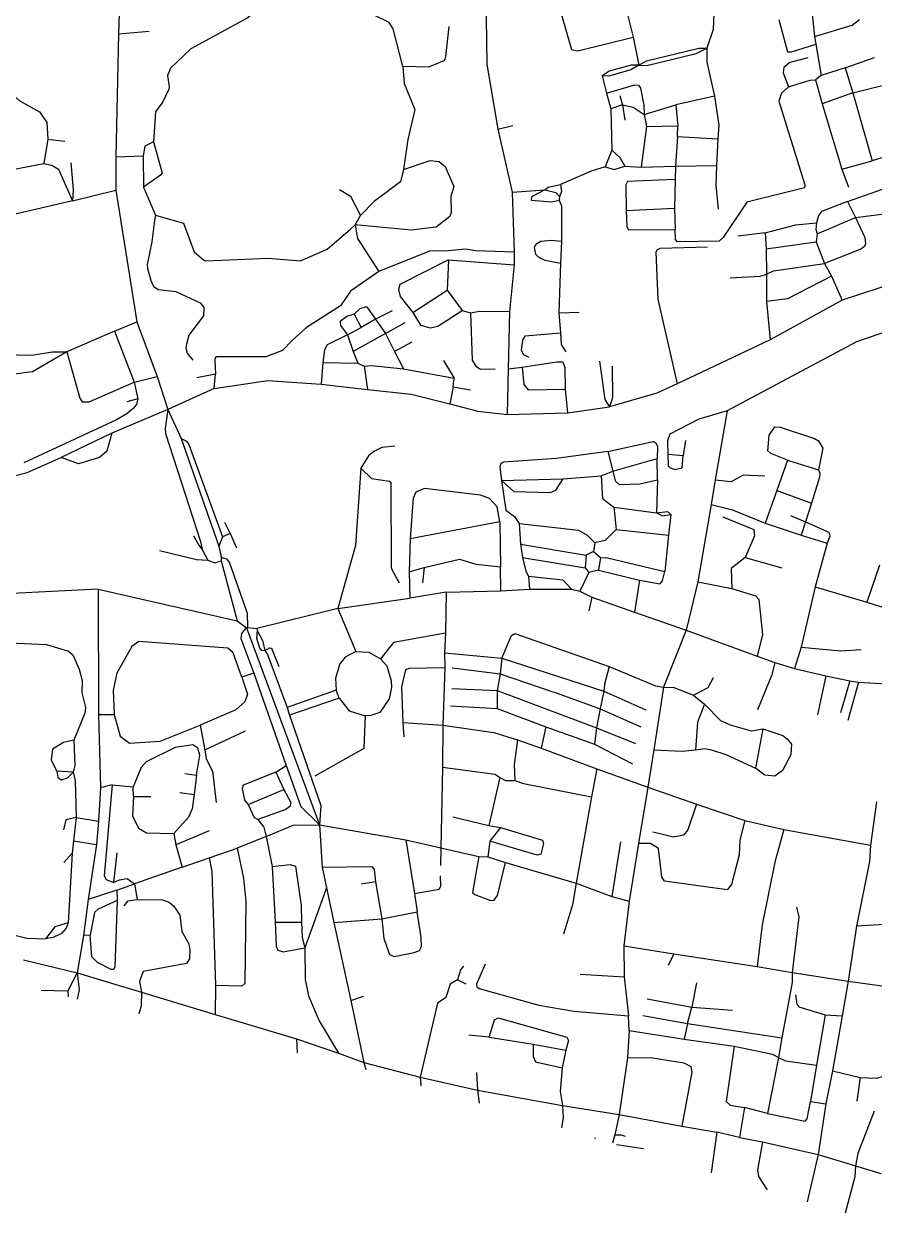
# Model space of a CAD drawing. Header units: inches. Extents: x 13511317 to 13515666, y 3660035 to 3665653.
# Drawn here: x 13513082 to 13514625, y 3660254 to 3662413 of the extents above; entities that cross this region are included whole.
import ezdxf

# ---------------------------------------------------------------- set-up
doc = ezdxf.new("R2010")
doc.units = ezdxf.units.IN
doc.header["$MEASUREMENT"] = 0

msp = doc.modelspace()

# ---------------------------------------------------------------- linework, layer by layer
for points in [[(13513260.2, 3662583.2), (13513254.5, 3662394.6)], [(13513919.2, 3662550.2), (13513922.3, 3662339.2), (13513942.4, 3662221.5)], [(13514034.2, 3662511.4), (13514076, 3662366), (13514087.6, 3662363.4), (13514187.7, 3662388.7)], [(13513770.1, 3662335.2), (13513752.6, 3662403.6), (13513745, 3662414.8), (13513657.4, 3662458.4), (13513589.7, 3662483.6), (13513568.6, 3662485.8), (13513565.1, 3662485.2), (13513541.3, 3662475.9), (13513535, 3662471.3), (13513528.7, 3662465.9), (13513514.8, 3662444.3), (13513487.5, 3662423.2), (13513385.5, 3662367.5), (13513348.4, 3662332.3), (13513343.2, 3662319), (13513346.1, 3662298.5), (13513345.7, 3662293.8), (13513334.9, 3662271.2), (13513321.5, 3662252.9), (13513318, 3662198.7)], [(13514316.4, 3662492.8), (13514322.8, 3662482.2), (13514334.6, 3662432.1), (13514333.2, 3662402.3), (13514321.9, 3662368.3)], [(13514175.7, 3662436.6), (13514187.7, 3662388.7)], [(13514512, 3662437), (13514517, 3662389.7)], [(13514452.4, 3662420.5), (13514468.1, 3662361.8), (13514475.2, 3662361.6), (13514519.2, 3662375.7)], [(13514517, 3662389.7), (13514585.5, 3662410.5), (13514598.8, 3662420.8)], [(13513254.5, 3662394.6), (13513249.3, 3662171.6)], [(13513254.5, 3662394.6), (13513309.7, 3662399.1)], [(13513853.7, 3662407.6), (13513847.5, 3662353.2), (13513846.4, 3662348.3), (13513844.5, 3662345.8), (13513816.6, 3662334.2), (13513770.1, 3662335.2)], [(13514187.7, 3662388.7), (13514198.2, 3662337.9)], [(13514517, 3662389.7), (13514519.2, 3662375.7)], [(13514198.2, 3662337.9), (13514212, 3662345.6), (13514306.8, 3662368.6), (13514321.9, 3662368.3)], [(13514198.2, 3662337.9), (13514212.7, 3662337), (13514302.1, 3662358.8), (13514321.9, 3662368.3)], [(13514321.9, 3662368.3), (13514321.6, 3662343), (13514335.5, 3662281.5)], [(13514519.2, 3662375.7), (13514529.2, 3662319.1)], [(13514504.7, 3662351.1), (13514472.2, 3662342.5), (13514461.1, 3662333.3), (13514460, 3662324), (13514469.7, 3662298.5)], [(13514572.7, 3662332.6), (13514625.9, 3662351.8)], [(13513770.1, 3662335.2), (13513772.5, 3662304.4), (13513791.7, 3662257.3), (13513779.4, 3662203), (13513771, 3662148.1)], [(13514198.2, 3662337.9), (13514184.2, 3662337.9), (13514144.7, 3662326.6), (13514131.8, 3662318.3)], [(13514198.2, 3662337.9), (13514183.6, 3662329.2), (13514144.1, 3662317.9), (13514131.8, 3662318.3)], [(13514572.7, 3662332.6), (13514529.2, 3662319.1)], [(13514572.7, 3662332.6), (13514586.4, 3662287.6)], [(13514131.8, 3662318.3), (13514139.4, 3662286.8)], [(13514139.4, 3662286.8), (13514191.1, 3662301.9), (13514197.6, 3662301.5), (13514201.2, 3662296.1), (13514207.6, 3662265.3), (13514207.7, 3662248.1)], [(13514469.7, 3662298.5), (13514509.1, 3662310.7), (13514518.7, 3662311.1)], [(13514529.2, 3662319.1), (13514518.7, 3662311.1)], [(13514518.7, 3662311.1), (13514530.6, 3662267.6)], [(13514586.4, 3662287.6), (13514639.6, 3662300.5)], [(13513030.9, 3662287.3), (13513053.7, 3662291.7), (13513074.3, 3662273.3), (13513111.1, 3662253.2), (13513124.1, 3662233.6), (13513126, 3662203.2)], [(13514139.4, 3662286.8), (13514147.6, 3662258.2)], [(13514163.7, 3662282.6), (13514168.4, 3662265.4)], [(13514469.7, 3662298.5), (13514457.2, 3662287.1), (13514452.1, 3662272.6), (13514499.2, 3662120.7), (13514498.6, 3662115), (13514393.9, 3662089.2), (13514351.5, 3662025.2), (13514343.9, 3662018.2), (13514268.6, 3662016.9), (13514264.7, 3662021.5), (13514264.2, 3662039.6)], [(13514335.5, 3662281.5), (13514265.2, 3662265.9)], [(13514335.5, 3662281.5), (13514343.4, 3662229), (13514341.5, 3662203.9)], [(13514586.4, 3662287.6), (13514530.6, 3662267.6)], [(13514586.4, 3662287.6), (13514621.3, 3662164.3)], [(13514168.4, 3662265.4), (13514147.6, 3662258.2)], [(13514147.6, 3662258.2), (13514149.2, 3662183.7)], [(13514168.4, 3662265.4), (13514172.7, 3662237.6)], [(13514168.4, 3662265.4), (13514188, 3662261.3), (13514207.7, 3662248.1)], [(13514207.7, 3662248.1), (13514265.2, 3662265.9)], [(13514265.2, 3662265.9), (13514268.7, 3662227.3)], [(13514530.6, 3662267.6), (13514566.6, 3662148.7)], [(13514207.7, 3662248.1), (13514212.2, 3662226.2)], [(13513942.4, 3662221.5), (13513969.7, 3662228.1)], [(13513942.4, 3662221.5), (13513968.6, 3662107.3)], [(13514212.2, 3662226.2), (13514202.5, 3662152.4)], [(13514212.2, 3662226.2), (13514268.7, 3662227.3)], [(13514268.4, 3662208.3), (13514268.7, 3662227.3)], [(13514664.5, 3662225.1), (13514674.9, 3662191.5), (13514673.5, 3662180.1), (13514621.3, 3662164.3)], [(13513126, 3662203.2), (13513118.9, 3662159.3)], [(13513126, 3662203.2), (13513156.7, 3662199.6)], [(13513318, 3662198.7), (13513302.2, 3662190.7), (13513298.8, 3662172.9)], [(13513318, 3662198.7), (13513333.7, 3662141.8), (13513330.6, 3662138.1), (13513299.8, 3662116.4)], [(13514268.4, 3662208.3), (13514265, 3662154.1)], [(13514268.4, 3662208.3), (13514341.5, 3662203.9)], [(13514341.5, 3662203.9), (13514339.1, 3662155.6)], [(13513249.3, 3662171.6), (13513298.8, 3662172.9)], [(13513249.3, 3662171.6), (13513249.6, 3662111.1)], [(13513298.8, 3662172.9), (13513299.8, 3662116.4)], [(13514149.2, 3662183.7), (13514136.9, 3662152.9)], [(13514149.2, 3662183.7), (13514163.9, 3662170.3), (13514172.7, 3662154.4)], [(13513046, 3662145.3), (13513118.9, 3662159.3)], [(13513118.9, 3662159.3), (13513133, 3662156.1), (13513145.6, 3662149), (13513170.6, 3662091.4)], [(13513167.7, 3662160.6), (13513172, 3662111.5), (13513170.6, 3662091.4)], [(13513771, 3662148.1), (13513819.7, 3662164.9), (13513835.9, 3662162.6), (13513847, 3662154), (13513862.9, 3662117.6), (13513857.3, 3662099.4), (13513857.6, 3662070.4), (13513855.6, 3662063.2), (13513830.5, 3662043.5), (13513785, 3662038.2), (13513683.3, 3662048.2)], [(13514136.9, 3662152.9), (13514111.8, 3662145.3), (13514056.2, 3662121.4)], [(13514136.9, 3662152.9), (13514153.2, 3662148.6), (13514172.7, 3662154.4)], [(13514172.7, 3662154.4), (13514202.5, 3662152.4)], [(13514202.5, 3662152.4), (13514265, 3662154.1)], [(13514265, 3662154.1), (13514264.3, 3662130.1)], [(13514265, 3662154.1), (13514339.1, 3662155.6)], [(13514339.1, 3662155.6), (13514337.7, 3662119.7), (13514342.2, 3662076.6)], [(13514566.6, 3662148.7), (13514621.3, 3662164.3)], [(13513771, 3662148.1), (13513765.7, 3662125.7), (13513718.6, 3662090.9), (13513693, 3662065.1)], [(13514264.3, 3662130.1), (13514177.6, 3662126.8), (13514174.5, 3662120.3), (13514175, 3662074.2)], [(13514264.3, 3662130.1), (13514263, 3662078.3)], [(13514566.6, 3662148.7), (13514578.7, 3662116.1)], [(13513170.6, 3662091.4), (13513249.6, 3662111.1)], [(13513249.6, 3662111.1), (13513287.3, 3661871.9)], [(13513299.8, 3662116.4), (13513321.6, 3662065.4)], [(13513655.2, 3662112), (13513675.4, 3662099.9), (13513693, 3662065.1)], [(13513968.6, 3662107.3), (13514027.6, 3662111.4)], [(13513968.6, 3662107.3), (13513972.2, 3661998.5)], [(13514027.6, 3662111.4), (13514003.8, 3662098.8), (13514002.8, 3662092.4), (13514040.2, 3662089.5), (13514053.7, 3662092.6)], [(13514027.6, 3662111.4), (13514033.8, 3662116), (13514056.2, 3662121.4)], [(13514027.6, 3662111.4), (13514047.5, 3662106.3), (13514054.2, 3662099.1)], [(13514056.2, 3662121.4), (13514057.8, 3662108.2), (13514054.2, 3662099.1)], [(13514576.8, 3662090.3), (13514650.7, 3662116.1)], [(13513170.6, 3662091.4), (13513022.5, 3662057.1)], [(13514054.2, 3662099.1), (13514053.7, 3662092.6)], [(13514053.7, 3662092.6), (13514058, 3662082.3), (13514057.9, 3662017.5)], [(13514576.8, 3662090.3), (13514529.8, 3662072.1), (13514524.3, 3662064.6), (13514520.6, 3662051.8)], [(13514576.8, 3662090.3), (13514591.3, 3662061)], [(13513321.6, 3662065.4), (13513319.4, 3662055.7), (13513314.9, 3662017.3), (13513306.2, 3661976), (13513306.8, 3661968.7), (13513313.2, 3661944.8), (13513318.6, 3661936.2), (13513326.4, 3661930.7), (13513358, 3661926.7), (13513402.2, 3661906.1), (13513408.9, 3661898), (13513408.7, 3661882.8), (13513381.6, 3661847.9), (13513377.3, 3661831.1), (13513376.3, 3661824.2), (13513378.8, 3661815.2), (13513389.2, 3661802.6)], [(13513321.6, 3662065.4), (13513372.2, 3662050.9), (13513391.3, 3661999.2), (13513408.4, 3661984.4), (13513412.2, 3661982.8), (13513525.5, 3661987.2), (13513584.5, 3661982.5), (13513632.9, 3662003.6), (13513675.4, 3662040), (13513683.3, 3662048.2)], [(13513683.3, 3662048.2), (13513693, 3662065.1)], [(13514175, 3662074.2), (13514263, 3662078.3)], [(13514175, 3662074.2), (13514176.4, 3662044.2), (13514179.6, 3662038.6), (13514264.2, 3662039.6)], [(13514263, 3662078.3), (13514264.2, 3662039.6)], [(13514591.3, 3662061), (13514662.7, 3662070.1)], [(13513683.3, 3662048.2), (13513688, 3662023.2), (13513726.3, 3661963.1)], [(13514427.7, 3662033.6), (13514482.8, 3662047.9), (13514520.6, 3662051.8)], [(13514520.6, 3662051.8), (13514519.2, 3662039.5), (13514521.7, 3662031.6)], [(13514521.7, 3662031.6), (13514591.3, 3662061)], [(13514591.3, 3662061), (13514608, 3662025), (13514609.4, 3662013.8), (13514607.4, 3662008.5), (13514601.2, 3662004), (13514535, 3661977.6)], [(13514427.7, 3662033.6), (13514377.7, 3662027.6)], [(13514427.7, 3662033.6), (13514429.2, 3662004.2)], [(13514521.7, 3662031.6), (13514519.7, 3662017.1)], [(13513972.2, 3661998.5), (13513902.2, 3662000.7), (13513883.7, 3662003.9), (13513852.7, 3662000.7), (13513818.3, 3662000.4), (13513726.3, 3661963.1)], [(13513972.2, 3661998.5), (13513971.9, 3661975.4)], [(13514057.9, 3662017.5), (13514039.2, 3662019.4), (13514020.6, 3662017.4), (13514011.1, 3662012.5), (13514008.4, 3662006.8), (13514010.6, 3661994.9), (13514015.5, 3661989.8), (13514027.6, 3661984), (13514055.9, 3661978.3)], [(13514057.9, 3662017.5), (13514055.9, 3661978.3)], [(13514322.7, 3662007.6), (13514236.6, 3662004.7), (13514231.5, 3662002.7), (13514228.9, 3661998.4), (13514233, 3661913.3), (13514267.9, 3661759.2)], [(13514429.2, 3662004.2), (13514519.7, 3662017.1)], [(13514429.2, 3662004.2), (13514429.6, 3661958.6)], [(13514519.7, 3662017.1), (13514535, 3661977.6)], [(13513853.1, 3661984.2), (13513764.4, 3661939.5), (13513762.2, 3661930.8), (13513765.5, 3661917.8), (13513788.5, 3661888.8)], [(13513853.1, 3661984.2), (13513850.5, 3661929.5)], [(13513853.1, 3661984.2), (13513971.9, 3661975.4)], [(13514055.9, 3661978.3), (13514053.4, 3661888.2)], [(13514429.6, 3661958.6), (13514442.3, 3661964.4), (13514535, 3661977.6)], [(13514535, 3661977.6), (13514547.8, 3661954.9)], [(13513726.3, 3661963.1), (13513675, 3661927.3), (13513656.8, 3661900.7), (13513595.1, 3661861.4), (13513569.7, 3661838.6), (13513551.7, 3661820.1), (13513521.5, 3661808.2), (13513432.1, 3661808.7), (13513429.8, 3661806.8), (13513429, 3661803.7), (13513430, 3661777)], [(13513971.9, 3661975.4), (13513963.4, 3661890.9)], [(13514363.7, 3661951.6), (13514418.4, 3661954.8), (13514429.6, 3661958.6)], [(13514429.6, 3661958.6), (13514429.8, 3661908.8)], [(13514547.8, 3661954.9), (13514468.1, 3661913.5), (13514429.8, 3661908.8)], [(13514547.8, 3661954.9), (13514567.3, 3661911.1)], [(13514722.9, 3661952.4), (13514666.8, 3661943.9), (13514567.3, 3661911.1)], [(13513788.5, 3661888.8), (13513850.5, 3661929.5)], [(13513850.5, 3661929.5), (13513877.7, 3661892.6)], [(13513681.7, 3661885.9), (13513692.6, 3661895.8), (13513704, 3661900), (13513720.5, 3661876.5)], [(13513750.7, 3661892.1), (13513720.5, 3661876.5)], [(13513788.5, 3661888.8), (13513802.2, 3661865.9), (13513819.6, 3661861.3), (13513833.7, 3661864.1), (13513877.7, 3661892.6)], [(13513877.7, 3661892.6), (13513892.7, 3661888.1)], [(13513892.7, 3661888.1), (13513909.2, 3661891.5), (13513963.4, 3661890.9)], [(13513963.4, 3661890.9), (13513961.1, 3661786.7)], [(13514429.8, 3661908.8), (13514436.5, 3661839.1)], [(13514567.3, 3661911.1), (13514436.5, 3661839.1)], [(13513247, 3661854.7), (13513287.3, 3661871.9)], [(13513287.3, 3661871.9), (13513324.2, 3661772.9)], [(13513681.7, 3661885.9), (13513668.2, 3661881.5), (13513656.3, 3661872.6), (13513657.2, 3661865.1), (13513669.5, 3661848.1)], [(13513681.7, 3661885.9), (13513694.5, 3661861.7)], [(13513720.5, 3661876.5), (13513694.5, 3661861.7)], [(13513720.5, 3661876.5), (13513738.9, 3661850.8)], [(13513738.9, 3661850.8), (13513774.2, 3661870.6)], [(13513892.7, 3661888.1), (13513896.1, 3661802.6), (13513902.8, 3661791.3), (13513910.7, 3661786.3), (13513937.7, 3661786.6)], [(13514053.4, 3661888.2), (13514089.7, 3661889.6)], [(13514053.4, 3661888.2), (13514056, 3661851.5)], [(13514714.7, 3661877.3), (13514592.9, 3661835.7), (13514358.6, 3661710.7)], [(13513247, 3661854.7), (13513160.2, 3661817.4)], [(13513247, 3661854.7), (13513282.9, 3661762.7)], [(13513669.5, 3661848.1), (13513633, 3661830.1), (13513627.9, 3661821.2), (13513624.9, 3661798.1)], [(13513669.5, 3661848.1), (13513694.5, 3661861.7)], [(13513669.5, 3661848.1), (13513680.1, 3661818.1)], [(13513738.9, 3661850.8), (13513680.1, 3661818.1)], [(13513738.9, 3661850.8), (13513755.1, 3661818.1)], [(13514056, 3661851.5), (13513991.6, 3661845.6), (13513986.9, 3661838.5), (13513985, 3661820.6), (13513988.8, 3661812.6), (13513998.7, 3661807.6)], [(13514056, 3661851.5), (13514057.6, 3661830.5), (13514065.7, 3661817.6)], [(13513786.7, 3661835.1), (13513755.1, 3661818.1)], [(13514436.5, 3661839.1), (13514267.9, 3661759.2)], [(13513043.9, 3661812.4), (13513097, 3661811.7), (13513133.7, 3661817.4), (13513160.2, 3661817.4)], [(13513160.2, 3661817.4), (13513098.2, 3661781), (13513059.9, 3661776.1)], [(13513160.2, 3661817.4), (13513183.9, 3661733.2), (13513188.1, 3661726.9), (13513200.7, 3661726.6), (13513282.9, 3661762.7)], [(13513680.1, 3661818.1), (13513688.7, 3661797.1)], [(13513755.1, 3661818.1), (13513771, 3661786.8)], [(13513624.9, 3661798.1), (13513621.7, 3661758.9)], [(13513624.9, 3661798.1), (13513688.7, 3661797.1)], [(13513688.7, 3661797.1), (13513700.2, 3661791.6)], [(13513700.2, 3661791.6), (13513713.3, 3661792.6), (13513771, 3661786.8)], [(13513700.2, 3661791.6), (13513706, 3661749.2)], [(13513771, 3661786.8), (13513863.1, 3661769.7)], [(13513843.7, 3661801.6), (13513863.1, 3661769.7)], [(13513961.1, 3661786.7), (13513959.6, 3661704)], [(13513961.1, 3661786.7), (13513986.6, 3661789.7)], [(13513986.6, 3661789.7), (13514049.5, 3661799.5), (13514060.3, 3661799.5), (13514064.1, 3661789.1), (13514064.6, 3661749.6)], [(13513986.6, 3661789.7), (13513989.4, 3661758.3), (13513997.7, 3661748.3), (13514064.6, 3661749.6)], [(13514126.7, 3661800.6), (13514136.4, 3661730.8), (13514144.9, 3661717.7)], [(13514149.7, 3661791.6), (13514150.6, 3661734.3), (13514144.9, 3661717.7)], [(13513282.9, 3661762.7), (13513324.2, 3661772.9)], [(13513282.9, 3661762.7), (13513289.5, 3661731.9)], [(13513324.2, 3661772.9), (13513344, 3661712.7)], [(13513430, 3661777), (13513396.2, 3661770.5)], [(13513427.8, 3661750.9), (13513430, 3661777)], [(13513427.8, 3661750.9), (13513524.9, 3661765.7), (13513621.7, 3661758.9)], [(13513861.1, 3661753.7), (13513863.1, 3661769.7)], [(13513427.8, 3661750.9), (13513344, 3661712.7)], [(13513621.7, 3661758.9), (13513706, 3661749.2)], [(13513706, 3661749.2), (13513785.1, 3661740.4), (13513855.4, 3661723)], [(13513861.1, 3661753.7), (13513855.4, 3661723)], [(13513861.1, 3661753.7), (13513892.7, 3661748.6)], [(13514064.6, 3661749.6), (13514068.6, 3661706.8)], [(13514267.9, 3661759.2), (13514231, 3661742.5), (13514144.9, 3661717.7)], [(13513289.5, 3661731.9), (13513286.7, 3661721.8), (13513280.9, 3661714.7), (13513269.3, 3661704.9), (13513250.6, 3661693.9), (13513082.7, 3661616.1)], [(13513289.5, 3661731.9), (13513269.2, 3661726.6)], [(13513855.4, 3661723), (13513906.2, 3661709.7), (13513959.6, 3661704)], [(13514068.6, 3661706.8), (13514144.9, 3661717.7)], [(13513344, 3661712.7), (13513242.1, 3661669.8)], [(13513344, 3661712.7), (13513338.7, 3661678.4), (13513339.4, 3661669.2), (13513403, 3661473.1), (13513405.9, 3661458.8)], [(13513344, 3661712.7), (13513367.7, 3661660.1)], [(13513959.6, 3661704), (13514068.6, 3661706.8)], [(13514358.6, 3661710.7), (13514307.1, 3661695.2), (13514254.3, 3661668), (13514250.2, 3661656.2), (13514251.1, 3661631.6)], [(13514358.6, 3661710.7), (13514336.7, 3661585.2)], [(13514467.9, 3661621), (13514437.6, 3661632.8), (13514432.4, 3661637.8), (13514434.6, 3661666.5), (13514445.2, 3661681.6), (13514454.6, 3661681), (13514517.1, 3661660), (13514524.3, 3661655.7), (13514532.3, 3661642.9), (13514524.1, 3661603.2)], [(13513242.1, 3661669.8), (13513232.9, 3661637.1), (13513219.8, 3661625.8), (13513181.7, 3661614.2), (13513150, 3661625.8)], [(13513242.1, 3661669.8), (13513150, 3661625.8)], [(13513367.7, 3661660.1), (13513436.2, 3661465.1)], [(13513367.7, 3661660.1), (13513377.5, 3661655.3), (13513381.9, 3661649.5), (13513443.2, 3661481.6)], [(13514142.2, 3661636.5), (13514224, 3661654.8), (13514228.9, 3661652.3), (13514232.2, 3661645.6), (13514231.5, 3661624.1)], [(13514283.2, 3661656.6), (13514278.8, 3661629.4)], [(13513755.7, 3661646.6), (13513732.1, 3661643.7), (13513717.3, 3661636.6), (13513707.7, 3661628.9), (13513694.1, 3661606.3)], [(13514142.2, 3661636.5), (13514048.5, 3661623.9), (13513952.5, 3661617.4), (13513948.1, 3661614.7), (13513946.2, 3661609), (13513949.1, 3661583.7)], [(13514142.2, 3661636.5), (13514150.9, 3661601.1)], [(13514251.1, 3661631.6), (13514278.8, 3661629.4)], [(13514251.1, 3661631.6), (13514251.2, 3661610.9), (13514255.2, 3661607), (13514264.3, 3661604.1), (13514276.8, 3661607.1), (13514278.8, 3661629.4)], [(13513033.6, 3661584.8), (13513088.6, 3661598.3), (13513150, 3661625.8)], [(13514150.9, 3661601.1), (13514231.5, 3661624.1)], [(13514232.4, 3661585.4), (13514231.5, 3661624.1)], [(13514467.9, 3661621), (13514448.6, 3661566)], [(13514467.9, 3661621), (13514524.1, 3661603.2)], [(13513694.1, 3661606.3), (13513684.5, 3661465.9), (13513652.2, 3661351.6)], [(13513694.1, 3661606.3), (13513713.2, 3661587.7), (13513745.6, 3661582.7), (13513748.1, 3661580.8), (13513749.2, 3661426.3), (13513750.8, 3661421.2), (13513763.2, 3661398.6)], [(13514060.9, 3661587.2), (13514129.7, 3661592.3)], [(13514129.7, 3661592.3), (13514150.9, 3661601.1)], [(13514129.7, 3661592.3), (13514132.2, 3661551.1), (13514153.1, 3661535.5)], [(13514150.9, 3661601.1), (13514155.4, 3661583.2), (13514162.8, 3661576.7), (13514200, 3661577.9), (13514232.4, 3661585.4)], [(13514336.7, 3661585.2), (13514366.1, 3661582.1), (13514388.1, 3661594.3), (13514426.7, 3661592.6)], [(13514524.1, 3661603.2), (13514526.9, 3661597.5), (13514526.1, 3661590.2), (13514511.7, 3661542.6)], [(13513946, 3661509.2), (13513941.1, 3661536.1), (13513927.1, 3661551.5), (13513911.1, 3661557.4), (13513809.6, 3661569.2), (13513793.5, 3661562.9), (13513788.6, 3661552.2), (13513783.1, 3661478.4)], [(13513949.1, 3661583.7), (13514060.9, 3661587.2)], [(13513949.1, 3661583.7), (13513971.4, 3661564), (13514038.2, 3661562.4), (13514047.6, 3661566.3), (13514060.9, 3661587.2)], [(13513949.1, 3661583.7), (13513957.2, 3661529.9), (13513972.7, 3661518.7), (13513981.2, 3661506.2)], [(13514232.4, 3661585.4), (13514230, 3661525.5)], [(13514336.7, 3661585.2), (13514329.3, 3661540.4)], [(13514448.6, 3661566), (13514427.5, 3661506.8)], [(13514448.6, 3661566), (13514511.7, 3661542.6)], [(13514153.1, 3661535.5), (13514230, 3661525.5)], [(13514153.1, 3661535.5), (13514157.4, 3661495)], [(13514230, 3661525.5), (13514250.4, 3661527.6), (13514256.6, 3661522.1)], [(13514230, 3661525.5), (13514241.2, 3661519.6), (13514256.6, 3661522.1)], [(13514329.3, 3661540.4), (13514305.2, 3661399.9)], [(13514329.3, 3661540.4), (13514368.2, 3661530.7), (13514427.5, 3661506.8)], [(13514511.7, 3661542.6), (13514500.6, 3661508.7)], [(13513446.7, 3661508.1), (13513456.7, 3661487.6)], [(13513946, 3661509.2), (13513783.1, 3661478.4)], [(13513946, 3661509.2), (13513947.5, 3661427.2)], [(13513981.2, 3661506.2), (13514088.6, 3661494), (13514104.7, 3661485.1), (13514118.7, 3661470.6)], [(13513981.2, 3661506.2), (13513983.7, 3661468.5)], [(13514256.6, 3661522.1), (13514252.3, 3661484.7)], [(13514350.7, 3661518.1), (13514407.1, 3661495), (13514407.8, 3661483.8), (13514391.4, 3661444)], [(13514427.5, 3661506.8), (13514492.9, 3661484.8)], [(13514473.7, 3661520.6), (13514500.6, 3661508.7)], [(13514500.6, 3661508.7), (13514492.9, 3661484.8)], [(13514500.6, 3661508.7), (13514542.8, 3661490), (13514544.6, 3661483.1), (13514540, 3661470.2)], [(13513390.2, 3661483.6), (13513399.7, 3661466.4), (13513405.9, 3661458.8)], [(13513443.2, 3661481.6), (13513436.2, 3661465.1)], [(13513456.7, 3661487.6), (13513443.2, 3661481.6)], [(13513456.7, 3661487.6), (13513468.2, 3661461.6)], [(13514157.4, 3661495), (13514137.2, 3661475.1), (13514118.7, 3661470.6)], [(13514157.4, 3661495), (13514252.3, 3661484.7)], [(13514252.3, 3661484.7), (13514245.2, 3661418.9)], [(13514492.9, 3661484.8), (13514540, 3661470.2)], [(13513405.9, 3661458.8), (13513416.3, 3661439.6)], [(13513436.2, 3661465.1), (13513440.2, 3661444.6)], [(13513783.1, 3661478.4), (13513781.8, 3661418.3)], [(13513983.7, 3661468.5), (13514102.7, 3661448.6)], [(13513983.7, 3661468.5), (13513987, 3661444.2)], [(13514118.7, 3661470.6), (13514115.7, 3661455.1)], [(13514540, 3661470.2), (13514518.4, 3661391.1)], [(13513328.7, 3661457.1), (13513395.8, 3661440.9), (13513416.3, 3661439.6)], [(13513416.3, 3661439.6), (13513428.9, 3661434.9), (13513440.2, 3661438.1)], [(13513440.2, 3661444.6), (13513440.2, 3661438.1)], [(13513440.2, 3661444.6), (13513450.1, 3661442), (13513455.3, 3661434.6), (13513487.7, 3661343.2), (13513488.2, 3661317.1)], [(13513440.2, 3661438.1), (13513469.7, 3661329.6)], [(13513808.5, 3661426.3), (13513872.7, 3661441.3), (13513902.3, 3661432), (13513947.5, 3661427.2)], [(13513987, 3661444.2), (13514100.7, 3661425.6)], [(13513987, 3661444.2), (13513993, 3661419.6), (13513998.2, 3661410.6)], [(13514102.7, 3661448.6), (13514100.7, 3661425.6)], [(13514115.7, 3661455.1), (13514102.7, 3661448.6)], [(13514115.7, 3661455.1), (13514128.7, 3661444.1)], [(13514128.7, 3661444.1), (13514125.2, 3661421.1)], [(13514128.7, 3661444.1), (13514141.2, 3661443.7), (13514245.2, 3661418.9)], [(13514391.4, 3661444), (13514365.5, 3661424.3), (13514366.7, 3661388.2)], [(13514391.4, 3661444), (13514457.7, 3661425.6)], [(13513781.8, 3661418.3), (13513808.5, 3661426.3)], [(13513781.8, 3661418.3), (13513783, 3661370.7)], [(13513808.5, 3661426.3), (13513805.7, 3661398.6)], [(13513948, 3661383.9), (13513947.5, 3661427.2)], [(13514107.7, 3661417.1), (13514091.2, 3661383.1)], [(13514100.7, 3661425.6), (13514107.7, 3661417.1)], [(13514125.2, 3661421.1), (13514107.7, 3661417.1)], [(13514125.2, 3661421.1), (13514199.6, 3661403.3)], [(13514199.6, 3661403.3), (13514236.8, 3661396.4), (13514241, 3661402), (13514245.2, 3661418.9)], [(13514634.6, 3661430.5), (13514612.1, 3661363.2)], [(13513998.2, 3661410.6), (13513999.7, 3661387.1)], [(13513998.2, 3661410.6), (13514060.1, 3661403.9), (13514076.2, 3661387.1)], [(13514199.6, 3661403.3), (13514190.4, 3661345.1)], [(13514305.2, 3661399.9), (13514284.3, 3661312.7)], [(13514305.2, 3661399.9), (13514366.7, 3661388.2)], [(13513217.3, 3661387.1), (13512892.4, 3661370.2)], [(13513217.3, 3661387.1), (13513469.7, 3661329.6)], [(13513217.3, 3661387.1), (13513218, 3661159.5)], [(13513848.6, 3661381.2), (13513783, 3661370.7)], [(13513848.6, 3661381.2), (13513847.6, 3661307.2)], [(13513848.6, 3661381.2), (13513948, 3661383.9)], [(13513948, 3661383.9), (13513999.7, 3661387.1)], [(13513999.7, 3661387.1), (13514076.2, 3661387.1)], [(13514076.2, 3661387.1), (13514091.2, 3661383.1)], [(13514091.2, 3661383.1), (13514112.7, 3661372.6)], [(13514112.7, 3661372.6), (13514107.7, 3661347.6)], [(13514112.7, 3661372.6), (13514190.4, 3661345.1)], [(13514366.7, 3661388.2), (13514409.7, 3661374.7), (13514415.9, 3661368.2), (13514422.4, 3661304.4), (13514412.7, 3661265.1)], [(13514518.4, 3661391.1), (13514492.5, 3661281.5)], [(13514518.4, 3661391.1), (13514612.1, 3661363.2)], [(13513652.2, 3661351.6), (13513505.2, 3661315.6)], [(13513652.2, 3661351.6), (13513783, 3661370.7)], [(13513652.2, 3661351.6), (13513684.8, 3661273.5)], [(13514612.1, 3661363.2), (13514671.1, 3661344.5)], [(13513469.7, 3661329.6), (13513485.7, 3661317.1)], [(13514190.4, 3661345.1), (13514284.3, 3661312.7)], [(13513485.7, 3661317.1), (13513477.5, 3661306.6), (13513476, 3661297.6), (13513500, 3661234.2)], [(13513485.7, 3661317.1), (13513486.7, 3661316.6)], [(13513486.7, 3661316.6), (13513488.2, 3661317.1)], [(13513486.7, 3661316.6), (13513618.6, 3660959.1)], [(13513488.2, 3661317.1), (13513505.2, 3661315.6)], [(13513505.7, 3661311.6), (13513504.3, 3661298.1), (13513510.1, 3661280.3), (13513512.9, 3661276.1), (13513519.6, 3661275.3)], [(13513505.2, 3661315.6), (13513505.7, 3661311.6)], [(13513505.7, 3661311.6), (13513515.4, 3661293.5), (13513519.6, 3661275.3)], [(13514284.3, 3661312.7), (13514242.8, 3661209.1)], [(13514284.3, 3661312.7), (13514412.7, 3661265.1)], [(13512943.1, 3661229.3), (13512965.5, 3661263.7), (13512991.2, 3661280.4), (13513006.2, 3661284.7), (13513036.3, 3661284.3), (13513056.8, 3661289.6), (13513123.6, 3661286.5), (13513163.7, 3661274.2), (13513171.2, 3661267.6), (13513182.9, 3661241.5), (13513188.5, 3661220.9), (13513187.8, 3661198.7), (13513194.5, 3661172), (13513193, 3661161.6), (13513173.1, 3661112.9)], [(13513478, 3661227.1), (13513462.2, 3661271.2), (13513452.6, 3661280), (13513291.2, 3661292), (13513278.3, 3661282.6), (13513251.2, 3661234.6), (13513244.3, 3661203.8), (13513246.6, 3661159.2)], [(13513847.6, 3661307.2), (13513753.4, 3661290.2), (13513729.4, 3661260.6)], [(13513847.6, 3661307.2), (13513845.8, 3661271)], [(13513949.8, 3661261.5), (13513967.5, 3661302.6), (13513973.2, 3661306.3), (13514144.3, 3661246.2)], [(13513519.6, 3661275.3), (13513527.9, 3661280.5), (13513531.9, 3661279.8), (13513545.2, 3661246.6)], [(13513519.6, 3661275.3), (13513524.4, 3661268.5), (13513560, 3661172.1)], [(13513684.8, 3661273.5), (13513665.5, 3661263.5), (13513655.9, 3661251.5), (13513647.9, 3661225.1), (13513649.2, 3661203.8)], [(13513684.8, 3661273.5), (13513708.1, 3661272.5), (13513729.4, 3661260.6)], [(13513845.8, 3661271), (13513949.8, 3661261.5)], [(13513845.8, 3661271), (13513846, 3661243.9)], [(13514412.7, 3661265.1), (13514445.2, 3661253.6)], [(13514492.5, 3661281.5), (13514480.7, 3661242.6)], [(13514492.5, 3661281.5), (13514565, 3661274.7), (13514601.7, 3661277.6)], [(13513729.4, 3661260.6), (13513740.8, 3661248), (13513748.9, 3661220.7), (13513749.5, 3661208.7), (13513745.4, 3661187.8), (13513728.6, 3661163.1), (13513712.1, 3661157.4), (13513701.7, 3661156.8)], [(13513846, 3661243.9), (13513781.3, 3661242.8), (13513774.8, 3661240.5), (13513767.7, 3661209.5), (13513769.9, 3661144.9)], [(13513846, 3661243.9), (13513842.7, 3661140)], [(13513859.7, 3661244.1), (13513946.4, 3661233.3)], [(13513949.8, 3661261.5), (13513946.4, 3661233.3)], [(13513949.8, 3661261.5), (13514134.7, 3661201.6)], [(13514144.3, 3661246.2), (13514135.7, 3661214.6), (13514134.7, 3661201.6)], [(13514144.3, 3661246.2), (13514228.4, 3661211.7), (13514242.8, 3661209.1)], [(13514445.2, 3661253.6), (13514439.5, 3661231.2), (13514413.7, 3661168.1)], [(13514445.2, 3661253.6), (13514480.7, 3661242.6)], [(13514480.7, 3661242.6), (13514537.7, 3661229.6)], [(13513478, 3661227.1), (13513488.3, 3661196.1), (13513483.2, 3661182.2), (13513467.1, 3661168.1), (13513402.5, 3661140.3)], [(13513500, 3661234.2), (13513478, 3661227.1)], [(13513500, 3661234.2), (13513558.7, 3661067.1)], [(13513946.4, 3661233.3), (13513941.1, 3661203.1)], [(13513946.4, 3661233.3), (13514042.2, 3661200.6)], [(13514297.3, 3661194.2), (13514323.8, 3661208.5), (13514333.7, 3661226.6)], [(13514537.7, 3661229.6), (13514522.2, 3661158.6)], [(13514537.7, 3661229.6), (13514581.2, 3661220.6)], [(13513649.2, 3661203.8), (13513560, 3661172.1)], [(13513654.6, 3661189.3), (13513649.2, 3661203.8)], [(13513858.7, 3661206.6), (13513941.1, 3661203.1)], [(13513941.1, 3661203.1), (13514121.3, 3661135.3)], [(13513941.1, 3661203.1), (13513941.4, 3661170.3)], [(13514043.7, 3661200.6), (13514127.9, 3661169.4)], [(13514134.7, 3661201.6), (13514127.9, 3661169.4)], [(13514134.7, 3661201.6), (13514210.7, 3661168.1)], [(13514242.8, 3661209.1), (13514225.2, 3661095.4)], [(13514242.8, 3661209.1), (13514262, 3661208.2), (13514297.3, 3661194.2)], [(13514581.2, 3661220.6), (13514564.2, 3661162.6)], [(13514596.7, 3661218.1), (13514577.2, 3661148.6)], [(13514581.2, 3661220.6), (13514596.7, 3661218.1)], [(13514596.7, 3661218.1), (13514668.2, 3661213.9)], [(13513654.6, 3661189.3), (13513564.3, 3661158.4)], [(13513654.6, 3661189.3), (13513673, 3661166.1), (13513701.7, 3661156.8)], [(13514297.3, 3661194.2), (13514317.2, 3661178.2)], [(13514317.2, 3661178.2), (13514304.6, 3661145.5), (13514301.2, 3661095.3)], [(13514317.2, 3661178.2), (13514346.4, 3661148.6), (13514363.8, 3661140.4), (13514402.3, 3661129.9), (13514423.2, 3661133.5)], [(13513218, 3661159.5), (13513221.7, 3661026.1)], [(13513218, 3661159.5), (13513246.6, 3661159.2)], [(13513246.6, 3661159.2), (13513257.1, 3661119.9), (13513274.4, 3661107.4), (13513329.6, 3661111.3), (13513402.5, 3661140.3)], [(13513560, 3661172.1), (13513564.3, 3661158.4)], [(13513564.3, 3661158.4), (13513621.1, 3660994.1), (13513618.6, 3660959.1)], [(13513701.7, 3661156.8), (13513699.6, 3661097.6), (13513610.7, 3661047.6)], [(13513856.7, 3661175.1), (13513941.4, 3661170.3)], [(13513941.4, 3661170.3), (13514029.4, 3661137.2)], [(13514127.9, 3661169.4), (13514121.3, 3661135.3)], [(13514127.9, 3661169.4), (13514201.7, 3661137.1)], [(13513402.5, 3661140.3), (13513410.6, 3661095.4)], [(13513769.9, 3661144.9), (13513771.7, 3661118.6)], [(13513769.9, 3661144.9), (13513842.7, 3661140)], [(13513842.7, 3661140), (13513842, 3661063.6)], [(13513842.7, 3661140), (13513935.1, 3661126.9), (13513978.4, 3661113.4)], [(13514029.4, 3661137.2), (13514020.8, 3661098.5)], [(13514029.4, 3661137.2), (13514117.6, 3661105.3)], [(13514121.3, 3661135.3), (13514117.6, 3661105.3)], [(13514121.3, 3661135.3), (13514192.2, 3661106.6)], [(13513410.6, 3661095.4), (13513484.7, 3661129.6)], [(13513978.4, 3661113.4), (13513972, 3661068.1), (13513973.5, 3661039.5)], [(13513978.4, 3661113.4), (13514020.8, 3661098.5)], [(13514423.2, 3661133.5), (13514459.6, 3661121.1), (13514467.6, 3661115.5), (13514475, 3661105.4), (13514474, 3661086.3), (13514459, 3661057.8), (13514445, 3661047.5), (13514426.8, 3661049.5), (13514409.8, 3661062.2)], [(13514423.2, 3661133.5), (13514409.8, 3661062.2)], [(13513173.1, 3661112.9), (13513154.3, 3661108.8), (13513134.2, 3661096.3), (13513132.1, 3661076.3), (13513142.3, 3661056.5)], [(13513173.1, 3661112.9), (13513175, 3661066.9), (13513172.2, 3661054.5)], [(13513396, 3661049.4), (13513401.7, 3661085.8), (13513398.3, 3661098.5), (13513389.1, 3661104.1), (13513356.8, 3661099.6), (13513304.2, 3661073.8), (13513295.4, 3661063.5), (13513280.9, 3661028.1)], [(13513410.6, 3661095.4), (13513413.3, 3661078.7), (13513424.9, 3661056.5), (13513431.2, 3660999.6)], [(13514020.8, 3661098.5), (13514122.2, 3661061.1)], [(13514117.6, 3661105.3), (13514186.7, 3661069.6)], [(13514225.2, 3661095.4), (13514214.6, 3661027.7)], [(13514225.2, 3661095.4), (13514277, 3661093.1), (13514301.2, 3661095.3)], [(13514301.2, 3661095.3), (13514317.8, 3661097.6), (13514330.1, 3661095.5), (13514356.2, 3661087.1), (13514409.8, 3661062.2)], [(13513142.3, 3661056.5), (13513144.4, 3661045.6), (13513150.3, 3661041), (13513161.6, 3661044.7), (13513172.2, 3661054.5)], [(13513172.2, 3661054.5), (13513142.3, 3661056.5)], [(13513172.2, 3661054.5), (13513175.6, 3661039.4), (13513177.2, 3660972.8)], [(13513374.7, 3661052.6), (13513396, 3661049.4)], [(13513396, 3661049.4), (13513391.7, 3661014.5)], [(13513539.5, 3661054.8), (13513480.4, 3661031.2), (13513478.7, 3661025), (13513483.1, 3661003.7), (13513489.6, 3660996)], [(13513539.5, 3661054.8), (13513558.7, 3661067.1)], [(13513539.5, 3661054.8), (13513553.9, 3661023.6)], [(13513558.7, 3661067.1), (13513585.3, 3660992.7), (13513618.6, 3660959.1)], [(13513842, 3661063.6), (13513839, 3660917.6)], [(13513842, 3661063.6), (13513937.7, 3661051.2), (13513946.2, 3661045)], [(13514122.2, 3661061.1), (13514112.3, 3661009.7)], [(13514122.2, 3661061.1), (13514214.6, 3661027.7)], [(13513243, 3661031.5), (13513221.7, 3661026.1)], [(13513243, 3661031.5), (13513228.3, 3660866.7), (13513231.8, 3660860.2), (13513245.3, 3660854.5)], [(13513243, 3661031.5), (13513280.9, 3661028.1)], [(13513281.2, 3661010.7), (13513280.9, 3661028.1)], [(13513946.2, 3661045), (13513925.9, 3660957.9)], [(13513946.2, 3661045), (13513956.1, 3661039.9), (13513973.5, 3661039.5)], [(13513973.5, 3661039.5), (13513988.8, 3661034.3), (13514112.3, 3661009.7)], [(13514214.6, 3661027.7), (13514197.5, 3660925.3)], [(13514214.6, 3661027.7), (13514302.9, 3660996.8)], [(13513221.7, 3661026.1), (13513218.1, 3660965.7)], [(13513281.2, 3661010.7), (13513279.6, 3660975.8), (13513290.3, 3660953.3), (13513305.3, 3660944.8), (13513354.6, 3660943.4)], [(13513281.2, 3661010.7), (13513312.7, 3661010.6)], [(13513391.7, 3661014.5), (13513387.6, 3660988.4), (13513381.2, 3660973.1), (13513354.6, 3660943.4)], [(13513365.7, 3661017.6), (13513391.7, 3661014.5)], [(13513489.6, 3660996), (13513553.9, 3661023.6)], [(13513553.9, 3661023.6), (13513566.6, 3660999.7), (13513564.9, 3660992.2), (13513557.6, 3660987.3), (13513507.3, 3660968.6)], [(13514112.3, 3661009.7), (13514084.8, 3660853.1)], [(13513489.6, 3660996), (13513500.5, 3660972.4), (13513507.3, 3660968.6)], [(13514302.9, 3660996.8), (13514287, 3660950.2), (13514279.2, 3660940.6), (13514261.1, 3660936.8), (13514223.7, 3660945.6)], [(13514302.9, 3660996.8), (13514390.4, 3660967.1)], [(13514629.6, 3661000.9), (13514618.3, 3660922)], [(13513177.2, 3660972.8), (13513158.7, 3660968.5), (13513154.7, 3660950.1)], [(13513177.2, 3660972.8), (13513172.8, 3660930.2)], [(13513177.2, 3660972.8), (13513218.1, 3660965.7)], [(13513218.1, 3660965.7), (13513214.3, 3660923.7)], [(13513507.3, 3660968.6), (13513517.8, 3660955.1), (13513522, 3660938)], [(13513860.7, 3660973.6), (13513925.9, 3660957.9)], [(13514390.4, 3660967.1), (13514381.2, 3660931.1), (13514380.5, 3660904.7), (13514366.3, 3660851.1), (13514358.6, 3660841.1), (13514244.9, 3660856.7), (13514239.9, 3660864.6), (13514234.2, 3660916.4), (13514219.7, 3660925.1), (13514197.5, 3660925.3)], [(13514390.4, 3660967.1), (13514461.5, 3660950.9)], [(13513354.6, 3660943.4), (13513358.3, 3660922.8)], [(13513418.7, 3660948.6), (13513358.3, 3660922.8)], [(13513522, 3660938), (13513571.2, 3660958.5), (13513618.6, 3660959.1)], [(13513618.6, 3660959.1), (13513775.8, 3660931.8)], [(13513618.6, 3660959.1), (13513623.5, 3660882.3)], [(13513925.9, 3660957.9), (13513947.3, 3660954.6)], [(13513947.3, 3660954.6), (13513927.9, 3660929.5)], [(13513947.3, 3660954.6), (13514023.4, 3660931.2), (13514025.5, 3660925.6), (13514020.5, 3660906), (13514013.7, 3660904.1), (13513927.9, 3660929.5)], [(13514461.5, 3660950.9), (13514444.8, 3660891.3), (13514421.9, 3660777.5), (13514413.2, 3660702.1)], [(13514461.5, 3660950.9), (13514618.3, 3660922)], [(13513172.8, 3660930.2), (13513170, 3660907.6)], [(13513172.8, 3660930.2), (13513214.3, 3660923.7)], [(13513214.3, 3660923.7), (13513199, 3660823.8)], [(13513358.3, 3660922.8), (13513369.7, 3660882.1)], [(13513522, 3660938), (13513469.7, 3660916.7)], [(13513522, 3660938), (13513533.3, 3660883.5)], [(13513775.8, 3660931.8), (13513791.2, 3660834.4)], [(13513775.8, 3660931.8), (13513839, 3660917.6)], [(13513927.9, 3660929.5), (13513924.2, 3660901.1)], [(13514164.7, 3660928.6), (13514149.2, 3660829.4)], [(13514197.5, 3660925.3), (13514180.5, 3660820.5)], [(13514618.3, 3660922), (13514616.9, 3660892.7), (13514593.1, 3660775.1)], [(13513170, 3660907.6), (13513155.2, 3660890.6)], [(13513170, 3660907.6), (13513163.1, 3660781.4)], [(13513251.2, 3660908.6), (13513245.3, 3660854.5)], [(13513369.7, 3660882.1), (13513418.5, 3660899.4)], [(13513418.5, 3660899.4), (13513469.7, 3660916.7)], [(13513418.5, 3660899.4), (13513423.6, 3660874.4), (13513430.3, 3660667.8)], [(13513469.7, 3660916.7), (13513481.2, 3660862.6), (13513485.5, 3660820), (13513483.7, 3660671), (13513478, 3660666.2), (13513430.3, 3660667.8)], [(13513839, 3660917.6), (13513838.7, 3660885.6)], [(13513839, 3660917.6), (13513907.7, 3660901.6)], [(13513907.7, 3660901.6), (13513896.6, 3660836.7), (13513900.6, 3660832.7), (13513929.2, 3660821.8), (13513935.6, 3660822.8), (13513941.8, 3660831.1), (13513956.2, 3660890.8)], [(13513907.7, 3660901.6), (13513924.2, 3660901.1)], [(13513924.2, 3660901.1), (13513956.2, 3660890.8)], [(13513369.7, 3660882.1), (13513283.5, 3660852.3)], [(13513533.3, 3660883.5), (13513565.7, 3660887.4), (13513575.3, 3660884.1), (13513585.4, 3660813), (13513586.4, 3660782.6)], [(13513533.3, 3660883.5), (13513538.4, 3660782.7)], [(13513623.5, 3660882.3), (13513713.8, 3660883.3), (13513717.9, 3660878.1), (13513720.4, 3660855.6)], [(13513623.5, 3660882.3), (13513631.7, 3660845.1)], [(13513956.2, 3660890.8), (13514084.8, 3660853.1)], [(13513245.3, 3660854.5), (13513256.2, 3660859.6), (13513270, 3660861.9), (13513283.5, 3660852.3)], [(13513720.4, 3660855.6), (13513694.7, 3660851.6)], [(13513720.4, 3660855.6), (13513731.7, 3660788.7)], [(13513791.2, 3660834.4), (13513836.2, 3660842.5), (13513838.8, 3660848.1), (13513838.7, 3660866.6)], [(13513251.4, 3660840.8), (13513199, 3660823.8)], [(13513251.4, 3660840.8), (13513283.5, 3660852.3)], [(13513251.4, 3660840.8), (13513251.5, 3660821.8)], [(13513283.5, 3660852.3), (13513288.3, 3660823.6)], [(13513631.7, 3660845.1), (13513592.3, 3660736.2)], [(13513631.7, 3660845.1), (13513645, 3660781.7)], [(13513791.2, 3660834.4), (13513796, 3660801.6)], [(13514084.8, 3660853.1), (13514078, 3660814.2), (13514061.7, 3660760.6)], [(13514084.8, 3660853.1), (13514149.2, 3660829.4)], [(13513199, 3660823.8), (13513190.7, 3660758.6)], [(13513251.5, 3660821.8), (13513247.4, 3660701), (13513245.4, 3660696.4), (13513240.9, 3660696.8), (13513216.2, 3660709.6), (13513205.8, 3660719.6), (13513202.7, 3660759.1)], [(13513251.5, 3660821.8), (13513217.2, 3660805.9), (13513210.8, 3660800.4), (13513202.7, 3660759.1)], [(13513264.7, 3660812.1), (13513271.9, 3660821.1), (13513288.3, 3660823.6)], [(13513288.3, 3660823.6), (13513334, 3660823.3), (13513346.2, 3660818.6), (13513354.8, 3660811.5), (13513365.4, 3660795), (13513369.1, 3660765.8), (13513381.7, 3660743.5), (13513383.7, 3660732.3), (13513383.3, 3660715.8), (13513377.4, 3660707.6), (13513298.7, 3660692.9), (13513292.5, 3660675.6), (13513296, 3660655.3)], [(13514149.2, 3660829.4), (13514180.5, 3660820.5)], [(13514180.5, 3660820.5), (13514170.9, 3660739.5)], [(13513731.7, 3660788.7), (13513796, 3660801.6)], [(13513731.7, 3660788.7), (13513735.8, 3660753), (13513745.6, 3660723.7), (13513754.1, 3660720.3), (13513790.6, 3660727.3), (13513800.3, 3660731.3), (13513803.8, 3660738.4), (13513803.4, 3660755), (13513796, 3660801.6)], [(13514484.2, 3660809.6), (13514488.5, 3660792.1), (13514476.7, 3660691)], [(13513163.1, 3660781.4), (13513159.1, 3660771.6), (13513151.1, 3660761.8), (13513135.5, 3660754.5), (13513121.9, 3660752.4)], [(13513163.1, 3660781.4), (13513139, 3660774.1), (13513121.9, 3660752.4)], [(13513538.4, 3660782.7), (13513586.4, 3660782.6)], [(13513538.4, 3660782.7), (13513540.4, 3660739.2), (13513543.4, 3660731.9), (13513553, 3660728.9), (13513592.3, 3660736.2)], [(13513586.4, 3660782.6), (13513587.6, 3660754.6), (13513592.3, 3660736.2)], [(13513645, 3660781.7), (13513731.7, 3660788.7)], [(13513645, 3660781.7), (13513675.9, 3660640.2)], [(13514593.1, 3660775.1), (13514578.2, 3660675.4)], [(13514684.8, 3660781), (13514593.1, 3660775.1)], [(13513038.3, 3660765.9), (13513087.8, 3660753.5), (13513121.9, 3660752.4)], [(13513190.7, 3660758.6), (13513179.4, 3660690.5)], [(13513202.7, 3660759.1), (13513190.7, 3660758.6)], [(13513592.3, 3660736.2), (13513592.9, 3660678.3), (13513598.8, 3660649.2), (13513618, 3660603.6), (13513653.1, 3660545)], [(13514170.9, 3660739.5), (13514171.5, 3660683.3)], [(13514170.9, 3660739.5), (13514261.7, 3660725.2)], [(13514261.7, 3660725.2), (13514251.7, 3660704.1)], [(13514261.7, 3660725.2), (13514413.2, 3660702.1)], [(13513082.1, 3660714.2), (13513179.4, 3660690.5)], [(13513919.7, 3660706.6), (13513904, 3660669.9), (13513904.3, 3660665.4), (13513908.7, 3660662.5), (13514016.7, 3660631.7), (13514080.1, 3660620.8), (13514179.2, 3660612.5)], [(13513179.4, 3660690.5), (13513162.4, 3660658)], [(13513179.4, 3660690.5), (13513296, 3660655.3)], [(13513179.4, 3660690.5), (13513182.7, 3660659.9), (13513179.5, 3660643)], [(13513880.2, 3660702.6), (13513875, 3660696), (13513869.2, 3660677.7)], [(13514091.7, 3660688.1), (13514171.5, 3660683.3)], [(13514171.5, 3660683.3), (13514179.2, 3660612.5)], [(13514413.2, 3660702.1), (13514476.7, 3660691)], [(13514476.7, 3660691), (13514476.7, 3660673.1), (13514457.7, 3660573)], [(13514476.7, 3660691), (13514578.2, 3660675.4)], [(13513430.3, 3660667.8), (13513429.8, 3660615.1)], [(13513869.2, 3660677.7), (13513855.7, 3660670.1), (13513847.8, 3660646), (13513833, 3660635.9), (13513801.8, 3660501.3)], [(13513869.2, 3660677.7), (13513884.2, 3660670.6)], [(13514302.7, 3660672.6), (13514294.2, 3660628.1)], [(13514578.2, 3660675.4), (13514567.1, 3660612.4)], [(13514578.2, 3660675.4), (13514762.1, 3660650.4)], [(13513114.2, 3660659), (13513162.4, 3660658)], [(13513162.4, 3660658), (13513162.6, 3660647.2)], [(13513296, 3660655.3), (13513295.1, 3660630.6), (13513291.3, 3660615.7)], [(13513296, 3660655.3), (13513429.8, 3660615.1)], [(13513675.9, 3660640.2), (13513698.7, 3660648.6)], [(13513675.9, 3660640.2), (13513699.4, 3660528.1)], [(13514213.2, 3660643.6), (13514294.2, 3660628.1)], [(13514482.2, 3660650.6), (13514484.9, 3660633.8), (13514488.4, 3660629.2), (13514536.5, 3660614.3)], [(13514286.8, 3660599), (13514294.2, 3660628.1)], [(13514294.2, 3660628.1), (13514368.2, 3660622.6)], [(13513429.8, 3660615.1), (13513577.3, 3660571)], [(13513926.6, 3660574.1), (13513936.4, 3660605.6), (13513943.3, 3660609), (13514067.5, 3660574.2), (13514070.5, 3660568.1), (13514065.5, 3660550.4)], [(13514180.7, 3660586), (13514179.2, 3660612.5)], [(13514205.7, 3660613.1), (13514286.8, 3660599)], [(13514286.8, 3660599), (13514280.6, 3660570.5)], [(13514286.8, 3660599), (13514457.7, 3660573)], [(13514536.5, 3660614.3), (13514520.3, 3660523.4)], [(13514536.5, 3660614.3), (13514567.1, 3660612.4)], [(13514567.1, 3660612.4), (13514549.8, 3660512.7)], [(13513926.6, 3660574.1), (13513889.7, 3660577.6)], [(13513926.6, 3660574.1), (13514006.5, 3660561.3)], [(13514180.7, 3660586), (13514177.9, 3660536.2)], [(13514180.7, 3660586), (13514280.6, 3660570.5)], [(13513577.3, 3660571), (13513653.1, 3660545)], [(13513577.3, 3660571), (13513578.6, 3660545.5)], [(13514006.5, 3660561.3), (13514065.5, 3660550.4)], [(13514006.5, 3660561.3), (13514006.8, 3660539.1), (13514010.7, 3660529.2), (13514059, 3660518.2)], [(13514280.6, 3660570.5), (13514371.1, 3660557.6)], [(13514371.1, 3660557.6), (13514356.7, 3660457.1), (13514363.9, 3660450.4), (13514390.2, 3660446)], [(13514371.1, 3660557.6), (13514440.7, 3660543.2), (13514451.7, 3660537.3)], [(13514457.7, 3660573), (13514451.7, 3660537.3)], [(13513653.1, 3660545), (13513699.4, 3660528.1)], [(13514065.5, 3660550.4), (13514059, 3660518.2)], [(13514177.9, 3660536.2), (13514162.5, 3660433.4)], [(13514177.9, 3660536.2), (13514219.7, 3660537.2), (13514280, 3660527.3), (13514292.4, 3660520.4), (13514294.5, 3660510.2), (13514276.4, 3660412.4)], [(13514451.7, 3660537.3), (13514431.8, 3660435.6)], [(13514451.7, 3660537.3), (13514464.6, 3660531), (13514520.3, 3660523.4)], [(13513699.4, 3660528.1), (13513801.8, 3660501.3)], [(13513699.4, 3660528.1), (13513702.7, 3660515.2)], [(13513903.7, 3660509.6), (13513905.6, 3660477.7)], [(13514059, 3660518.2), (13514055.3, 3660475.2), (13514059.6, 3660449.7)], [(13514520.3, 3660523.4), (13514509.6, 3660457)], [(13514549.8, 3660512.7), (13514537.5, 3660452.9)], [(13514549.8, 3660512.7), (13514599.5, 3660500.6)], [(13513801.8, 3660501.3), (13513905.6, 3660477.7)], [(13513801.8, 3660501.3), (13513802.7, 3660485.9)], [(13514599.5, 3660500.6), (13514593.7, 3660457.6)], [(13514599.5, 3660500.6), (13514630.1, 3660499.7), (13514641.7, 3660503.1)], [(13513905.6, 3660477.7), (13514059.6, 3660449.7)], [(13513905.6, 3660477.7), (13513908.3, 3660454.1)], [(13514059.6, 3660449.7), (13514061.2, 3660428.3), (13514058, 3660409.2)], [(13514059.6, 3660449.7), (13514162.5, 3660433.4)], [(13514390.2, 3660446), (13514380.6, 3660392.1)], [(13514431.8, 3660435.6), (13514390.2, 3660446)], [(13514431.8, 3660435.6), (13514499.8, 3660421.2), (13514503.4, 3660426), (13514509.6, 3660457)], [(13514509.6, 3660457), (13514537.5, 3660452.9)], [(13514537.5, 3660452.9), (13514523.5, 3660361)], [(13514162.5, 3660433.4), (13514154.4, 3660396.4)], [(13514162.5, 3660433.4), (13514276.4, 3660412.4)], [(13514625.2, 3660439.6), (13514595.4, 3660362.6), (13514591.4, 3660340.3)], [(13514276.4, 3660412.4), (13514339.9, 3660401.8)], [(13514339.9, 3660401.8), (13514329.5, 3660327.6)], [(13514380.6, 3660392.1), (13514339.9, 3660401.8)], [(13514118, 3660391.1), (13514120.1, 3660390.6), (13514120.3, 3660390.4)], [(13514154.4, 3660396.4), (13514150.4, 3660381.4)], [(13514154.4, 3660396.4), (13514166.1, 3660396.7), (13514173.7, 3660394.1)], [(13514380.6, 3660392.1), (13514422.9, 3660384)], [(13514422.9, 3660384), (13514413.8, 3660333.2), (13514415.2, 3660321), (13514431, 3660297.1)], [(13514422.9, 3660384), (13514523.5, 3660361)], [(13514157.8, 3660379.2), (13514206.7, 3660371.6)], [(13514523.5, 3660361), (13514503.4, 3660275.3)], [(13514523.5, 3660361), (13514591.4, 3660340.3)], [(13514591.4, 3660340.3), (13514589.9, 3660320.7), (13514572.7, 3660254.5)], [(13514591.4, 3660340.3), (13514637, 3660326.4)]]:
    msp.add_lwpolyline(points)

doc.saveas('drawing.dxf')
